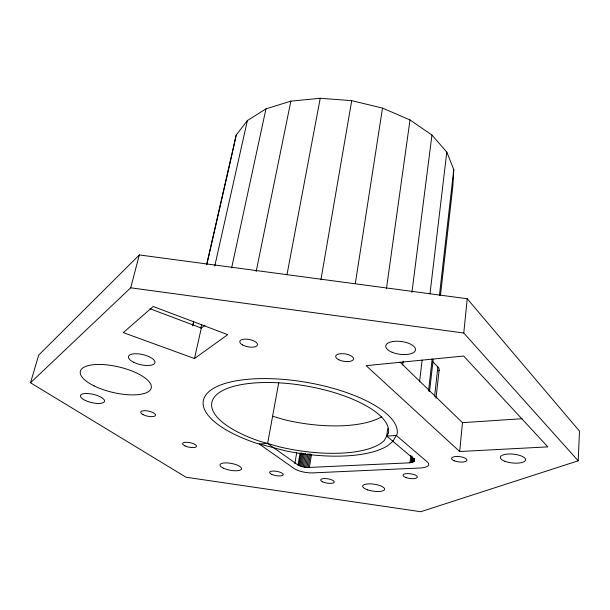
<?xml version="1.0" encoding="UTF-8"?>
<svg xmlns="http://www.w3.org/2000/svg" width="610" height="610" viewBox="0 0 610 610"><rect width="100%" height="100%" fill="white"/><g stroke="black" fill="none" stroke-linecap="round" stroke-linejoin="round"><path stroke-width="0.91" d="M578.188 460.802L579.5 431.156L467.222 298.748L139.324 254.934L38.712 355.081L30.5 382.775L186.004 477.218L420.77 511.721L578.188 460.802L463.775 333.022L130.7 287.813L30.5 382.775M206.577 264.763L236.177 135.13L247.385 120.544L265.975 108.847L290.863 101.146L320.242 98.279L351.703 100.65L382.508 108.1L410.004 119.941L431.949 135.062L446.795 152.096L453.764 169.618L452.833 186.317L440.489 295.087M459.681 451.514L366.137 365.657L463.676 356.034L547.849 446.878L459.681 451.514L462.479 422.669L399.954 362.088M463.775 333.022L467.222 298.748M435.99 398.368L439.101 370.163M434.617 396.241L437.866 366.968L432.543 361.539M429.547 391.559L433.191 359.404M428.525 391.048L432.193 358.871M439.421 295.469L453.764 169.618M392.642 441.053L393.053 441.152L397.11 434.038A98.324 35.677 9.7 0 0 319.61 384.925A98.324 35.677 9.7 0 0 208.62 391.917A98.324 35.677 9.7 0 0 255.582 442.951L259.219 443.996L267.615 443.47L298.023 465.011L302.003 466.604L306.937 467.534L409.981 462.807L414.03 461.495L414.35 458.705M414.03 461.495L414.609 459.231M419.558 381.807L422.135 360.068M429.981 293.89L446.795 152.096M409.981 462.807L410.858 455.403M411.048 462.654L411.811 456.173M411.994 462.449L412.65 456.882M412.825 462.182L413.26 458.468M413.504 461.861L413.938 458.148M402.707 364.871L403.187 361.105M411.933 292.35L431.949 135.062M414.388 461.091L414.099 459.208L386.717 436.051L387.693 428.609M386.443 288.629L410.004 119.941M355.31 283.635L382.508 108.1M309.354 467.672L311.428 454.9M305.686 467.382L307.928 453.71M306.937 467.534L309.178 453.863M308.164 467.634L310.398 453.954M302.003 466.604L304.123 453.84M303.2 466.909L305.457 453.245M304.436 467.176L306.533 454.412M298.023 465.011L300.013 453.146M298.862 465.453L301.004 452.681M299.823 465.865L301.95 453.1M300.875 466.253L302.995 453.489M294.821 463.752L296.727 452.506M320.936 279.799L351.703 100.65M267.615 443.47L278.77 382.508M287.058 274.34L320.242 98.279M256.162 271.526L290.863 101.146M232.898 150.464L236.177 135.13M231.648 267.859L265.975 108.847M200.842 328.104L201.674 324.398M214.766 266.021L247.385 120.544M194.483 358.535L227.721 334.654L153.217 306.502L123.289 332.618L194.483 358.535L201.315 328.058L205.074 325.191M192.623 325.877L193.683 321.249M193.21 324.413L193.629 322.56M206.935 264.267L232.7 151.371M130.7 287.813L139.324 254.934M392.901 441.282L388.021 445.445A97.867 35.51 9.7 0 1 285.343 450.813L259.219 443.996L294.028 468.442A14.114 4.598 9.4 0 0 312.983 472.88L420.206 468A14.991 5.101 7.6 0 0 427.328 462.006L396.309 435.449L386.717 436.051M462.479 422.669L522.137 418.696M272.594 416.249L284.306 419.688A88.465 34.114 9.7 0 0 381.829 416.714M149.93 308.713L201.315 328.058M437.866 366.968A14.365 5.955 7.1 0 1 438.803 370.903M388.494 432.81L384.239 440.572A89.632 32.505 9.7 0 1 279.487 446.871L259.235 441.068A89.632 32.505 9.7 0 1 216.626 394.655A89.632 32.505 9.7 0 1 317.497 388.212A89.632 32.505 9.7 0 1 388.494 432.81M392.215 352.321A15.006 6.428 7.6 0 0 415.486 350.01A15.006 6.428 7.6 0 0 394.205 341.356A15.006 6.428 7.6 0 0 392.215 352.321M242.498 344.894A9.005 3.721 11.1 0 0 257.252 345.466A9.005 3.721 11.1 0 0 246.196 339.129A9.005 3.721 11.1 0 0 242.498 344.894M338.908 359.808A9.028 3.751 8.9 0 0 353.426 359.397A9.028 3.751 8.9 0 0 341.501 353.67A9.028 3.751 8.9 0 0 338.908 359.808M406.024 477.607A7.251 2.394 7.7 0 0 417.316 477.203A7.251 2.394 7.7 0 0 407.106 473.581A7.251 2.394 7.7 0 0 406.024 477.607M454.503 460.886A7.716 2.669 6.8 0 0 466.856 460.466A7.716 2.669 6.8 0 0 456.44 456.486A7.716 2.669 6.8 0 0 454.503 460.886M185.082 445.948A7.137 2.326 11.4 0 0 196.45 446.558A7.137 2.326 11.4 0 0 187.072 442.273A7.137 2.326 11.4 0 0 185.082 445.948M143.053 414.625A7.572 2.585 12.3 0 0 155.352 415.646A7.572 2.585 12.3 0 0 145.958 410.728A7.572 2.585 12.3 0 0 143.053 414.625M504.981 461.305A12.703 4.43 5.8 0 0 525.469 460.397A12.703 4.43 5.8 0 0 508.511 454.015A12.703 4.43 5.8 0 0 504.981 461.305M94.207 385.947A36.409 13.092 13.2 0 0 151.082 388.547A36.409 13.092 13.2 0 0 102.114 364.528A36.409 13.092 13.2 0 0 94.207 385.947M85.53 400.557A12.36 4.209 13.3 0 0 104.508 401.372A12.36 4.209 13.3 0 0 87.444 393.511A12.36 4.209 13.3 0 0 85.53 400.557M133.598 362.226A13.58 5.162 13 0 0 154.864 362.912A13.58 5.162 13 0 0 136.625 353.754A13.58 5.162 13 0 0 133.598 362.226M271.763 474.397A6.878 2.181 9.9 0 0 283.025 475.068A6.878 2.181 9.9 0 0 274.492 471.095A6.878 2.181 9.9 0 0 271.763 474.397M322.56 481.808A6.901 2.196 9.1 0 0 334.021 482.51A6.901 2.196 9.1 0 0 325.77 478.568A6.901 2.196 9.1 0 0 322.56 481.808M223.603 468.266A10.988 3.469 10.6 0 0 241.369 469.326A10.988 3.469 10.6 0 0 227.347 462.921A10.988 3.469 10.6 0 0 223.603 468.266M367.662 489.876A11.094 3.523 8.3 0 0 384.628 489.319A11.094 3.523 8.3 0 0 368.669 483.86A11.094 3.523 8.3 0 0 367.662 489.876"/></g></svg>
